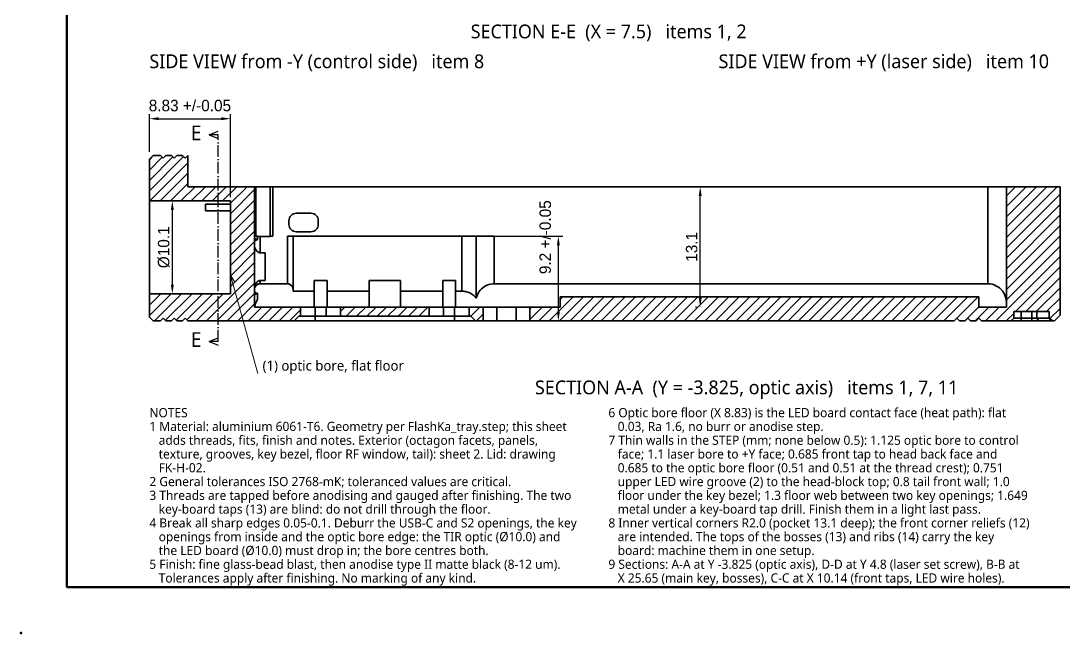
# Model space of a CAD drawing. Header units: millimetres. Extents: x 0 to 420, y 0 to 297.
# Drawn here: x 0 to 227.3, y 0 to 133.3 of the extents above; entities that cross this region are included whole.
import ezdxf

# ---------------------------------------------------------------- set-up
doc = ezdxf.new("R2010")
doc.units = ezdxf.units.MM
doc.linetypes.add('DASHDOT', pattern=[3.556, 2.54, -0.508, 0, -0.508])
for name, color, linetype, lineweight in [('BORDER', 7, 'Continuous', 50), ('CUTLINE', 1, 'DASHDOT', 25), ('DIM', 5, 'Continuous', 13), ('HATCH', 8, 'Continuous', 9), ('TEXT', 7, 'Continuous', 18), ('VISIBLE', 7, 'Continuous', 35)]:
    doc.layers.add(name, color=color, linetype=linetype, lineweight=lineweight)
doc.styles.add('OpenSans', font='OpenSans-Regular.ttf')
doc.dimstyles.new('FK', dxfattribs={"dimtxt": 2.5, "dimasz": 2, "dimexe": 1, "dimexo": 0.8, "dimgap": 0.6, "dimtad": 1, "dimdec": 3, "dimlfac": 0.5, "dimdsep": 46, "dimcen": 2.5, "dimclrd": 5, "dimclre": 5, "dimclrt": 7, "dimazin": 3, "dimtfac": 1, "dimtmove": 0, "dimatfit": 3})

msp = doc.modelspace()

# ---------------------------------------------------------------- linework, layer by layer
at = {"layer": 'BORDER'}
msp.add_lwpolyline([(10, 10), (410, 10), (410, 287), (10, 287)], close=True, dxfattribs=at)
msp.add_point((0, 0), dxfattribs=at)
at = {"layer": 'CUTLINE'}
for p, q in [((41, 108.5), (43, 109.3)), ((43, 108.5), (41, 108.5)), ((41, 108.5), (43, 107.7)), ((43, 63.5), (43, 108.5)), ((41, 63.5), (43, 64.3)), ((43, 63.5), (41, 63.5)), ((41, 63.5), (43, 62.7))]:
    msp.add_line(p, q, dxfattribs=at)
at = {"layer": 'DIM'}
for q in [(45.612, 76.1406), (51.66, 56.54), (46.6364, 76.4278)]:
    msp.add_line((45.66, 77.94), q, dxfattribs=at)
at = {"layer": 'HATCH'}
for p, q in [((28, 103.0725), (28.9275, 104)), ((28, 96.2843), (35.4579, 103.7421)), ((28, 98.547), (33.1265, 103.6735)), ((28, 100.8098), (30.7951, 103.6049)), ((28.0785, 94.1), (36.4, 102.4215)), ((30.3412, 94.1), (36.4, 100.1588)), ((32.604, 94.1), (36.4, 97.896)), ((34.8667, 94.1), (37.9667, 97.2)), ((37.1294, 94.1), (40.2294, 97.2)), ((39.3922, 94.1), (42.4922, 97.2)), ((41.6549, 94.1), (44.7549, 97.2)), ((43.9177, 94.1), (47.0177, 97.2)), ((45.66, 93.5796), (49.2804, 97.2)), ((45.66, 91.3169), (50.9, 96.5569)), ((214.7, 86.1257), (225.7743, 97.2)), ((214.7, 88.3885), (223.5115, 97.2)), ((214.7, 90.6512), (221.2488, 97.2)), ((214.7, 92.914), (218.986, 97.2)), ((214.7, 95.1767), (216.7233, 97.2)), ((214.7, 83.863), (226.4, 95.563)), ((45.66, 89.0541), (50.9, 94.2941)), ((214.7, 81.6003), (226.4, 93.3003)), ((45.66, 86.7914), (50.9, 92.0314)), ((214.7, 79.3375), (226.4, 91.0375)), ((45.66, 84.5286), (50.9, 89.7686)), ((214.7, 77.0748), (226.4, 88.7748)), ((45.66, 82.2659), (50.9, 87.5059)), ((214.7, 74.812), (226.4, 86.512)), ((45.66, 80.0031), (50.9, 85.2431)), ((214.7, 72.5493), (226.4, 84.2493)), ((45.66, 77.7404), (50.9, 82.9804)), ((212.4134, 68), (226.4, 81.9866)), ((45.66, 75.4777), (50.9, 80.7177)), ((216.6762, 70), (226.4, 79.7238)), ((40.4451, 68), (50.9, 78.4549)), ((218.9389, 70), (226.4, 77.4611)), ((42.7078, 68), (50.9, 76.1922)), ((221.2017, 70), (226.4, 75.1983)), ((28, 69.1314), (32.7686, 73.9)), ((28, 71.3941), (30.5059, 73.9)), ((28, 73.6569), (28.2431, 73.9)), ((29.1314, 68), (35.0314, 73.9)), ((31.4971, 68.1029), (37.2941, 73.9)), ((33.8284, 68.1716), (39.5569, 73.9)), ((36.1598, 68.2402), (41.8196, 73.9)), ((38.1823, 68), (44.0823, 73.9)), ((44.9706, 68), (50.9, 73.9294)), ((115.1156, 68), (120.3156, 73.2)), ((117.3783, 68), (122.5783, 73.2)), ((117.5, 72.6472), (118.0528, 73.2)), ((119.641, 68), (124.841, 73.2)), ((121.9038, 68), (127.1038, 73.2)), ((124.1665, 68), (129.3665, 73.2)), ((126.4293, 68), (131.6293, 73.2)), ((128.692, 68), (133.892, 73.2)), ((130.9547, 68), (136.1547, 73.2)), ((133.2175, 68), (138.4175, 73.2)), ((135.4802, 68), (140.6802, 73.2)), ((137.743, 68), (142.943, 73.2)), ((140.0057, 68), (145.2057, 73.2)), ((142.2685, 68), (147.4685, 73.2)), ((144.5312, 68), (149.7312, 73.2)), ((146.7939, 68), (151.9939, 73.2)), ((149.0567, 68), (154.2567, 73.2)), ((151.3194, 68), (156.5194, 73.2)), ((153.5822, 68), (158.7822, 73.2)), ((155.8449, 68), (161.0449, 73.2)), ((158.1076, 68), (163.3076, 73.2)), ((160.3704, 68), (165.5704, 73.2)), ((162.6331, 68), (167.8331, 73.2)), ((164.8959, 68), (170.0959, 73.2)), ((167.1586, 68), (172.3586, 73.2)), ((169.4214, 68), (174.6214, 73.2)), ((171.6841, 68), (176.8841, 73.2)), ((173.9468, 68), (179.1468, 73.2)), ((176.2096, 68), (181.4096, 73.2)), ((178.4723, 68), (183.6723, 73.2)), ((180.7351, 68), (185.9351, 73.2)), ((182.9978, 68), (188.1978, 73.2)), ((185.2605, 68), (190.4605, 73.2)), ((187.5233, 68), (192.7233, 73.2)), ((189.786, 68), (194.986, 73.2)), ((192.0488, 68), (197.2488, 73.2)), ((194.3115, 68), (199.5115, 73.2)), ((196.5743, 68), (201.7743, 73.2)), ((198.837, 68), (204.037, 73.2)), ((201.0997, 68), (206.2997, 73.2)), ((203.9312, 68.5688), (208.5625, 73.2)), ((223.4644, 70), (226.4, 72.9356)), ((47.2333, 68), (50.9, 71.6667)), ((49.496, 68), (52.496, 71)), ((51.7588, 68), (54.7588, 71)), ((54.0215, 68), (57.0215, 71)), ((56.2843, 68), (59.2843, 71)), ((69.6524, 70.0544), (70.598, 71)), ((70.8607, 69), (72.8607, 71)), ((73.1235, 69), (75.1235, 71)), ((75.3862, 69), (77.3862, 71)), ((77.6489, 69), (79.6489, 71)), ((79.9117, 69), (81.9117, 71)), ((82.1744, 69), (84.1744, 71)), ((84.4372, 69), (86.4372, 71)), ((86.6999, 69), (88.6999, 71)), ((97.6524, 70.9015), (97.7509, 71)), ((98.0136, 69), (100.0136, 71)), ((110.9, 68.3099), (113.5901, 71)), ((110.9, 70.5727), (111.3273, 71)), ((112.8528, 68), (115.8528, 71)), ((205.6252, 68), (208.7, 71.0748)), ((207.888, 68), (210.888, 71)), ((210.1507, 68), (213.1507, 71)), ((224.2037, 68.4765), (226.4, 70.6728)), ((58.547, 68), (60.9476, 70.4006)), ((99.2764, 68), (100.7, 69.4236)), ((214.6762, 68), (216.3, 69.6238))]:
    msp.add_line(p, q, dxfattribs=at)
at = {"layer": 'VISIBLE'}
for points in [[(28, 103.2), (28.8, 104)], [(28, 94.1), (28, 103.2)], [(28.8, 104), (30.4, 104)], [(30.4, 104), (31, 103.4)], [(31.6, 104), (31, 103.4)], [(31.6, 104), (32.8, 104)], [(32.8, 104), (33.4, 103.4)], [(34, 104), (33.4, 103.4)], [(34, 104), (35.2, 104)], [(35.2, 104), (35.8, 103.4)], [(36.4, 104), (35.8, 103.4)], [(36.4, 97.2), (36.4, 104)], [(50.9, 97.2), (36.4, 97.2)], [(50.9, 71), (50.9, 97.2)], [(51.1881, 97.2), (51.1489, 97.2), (51.1124, 97.2), (51.0787, 97.2), (51.0479, 97.2), (51.0199, 97.2), (50.9949, 97.2), (50.9727, 97.2), (50.9535, 97.2), (50.9371, 97.2), (50.9238, 97.2), (50.9134, 97.2), (50.906, 97.2), (50.9015, 97.2), (50.9, 97.2)], [(51.1881, 86.42), (51.1881, 97.2)], [(51.1881, 97.2), (51.3695, 97.2), (51.5731, 97.2), (51.7955, 97.2), (52.033, 97.2), (52.2816, 97.2), (52.5372, 97.2), (52.7955, 97.2), (53.0522, 97.2), (53.303, 97.2), (53.5438, 97.2), (53.7705, 97.2), (53.9793, 97.2), (54.1668, 97.2), (54.3298, 97.2)], [(54.3298, 86.42), (54.3298, 97.2)], [(54.9, 97.2), (54.8591, 97.2), (54.8183, 97.2), (54.7774, 97.2), (54.7366, 97.2), (54.6958, 97.2), (54.655, 97.2), (54.6142, 97.2), (54.5734, 97.2), (54.5327, 97.2), (54.4921, 97.2), (54.4514, 97.2), (54.4108, 97.2), (54.3703, 97.2), (54.3298, 97.2)], [(54.9, 86.42), (54.9, 97.2)], [(210.7, 97.2), (54.9, 97.2)], [(214.7, 97.2), (214.6748, 97.2), (214.5997, 97.2), (214.4755, 97.2), (214.3039, 97.2), (214.0869, 97.2), (213.8273, 97.2), (213.5284, 97.2), (213.194, 97.2), (212.8281, 97.2), (212.4355, 97.2), (212.0211, 97.2), (211.5901, 97.2), (211.1479, 97.2), (210.7, 97.2)], [(210.7, 97.2), (210.7, 76.0426)], [(214.7, 71), (214.7, 97.2)], [(226.4, 97.2), (214.7, 97.2)], [(226.4, 69.2), (226.4, 97.2)], [(45.66, 94.1), (28, 94.1)], [(28, 73.9), (28, 74.1532), (28, 74.9002), (28, 76.1035), (28, 77.7028), (28, 79.6178), (28, 81.7525), (28, 84), (28, 86.2475), (28, 88.3822), (28, 90.2972), (28, 91.8965), (28, 93.0998), (28, 93.8468), (28, 94.1)], [(45.66, 93.3624), (40.26, 93.3624)], [(40.26, 91.9624), (40.26, 93.3624)], [(40.26, 93.3624), (40.26, 93.2853), (40.26, 93.2045), (40.26, 93.1201), (40.26, 93.0321), (40.26, 92.9405), (40.26, 92.8454), (40.26, 92.7469), (40.26, 92.6448), (40.26, 92.5394), (40.26, 92.4305), (40.26, 92.3184), (40.26, 92.203), (40.26, 92.0843), (40.26, 91.9624)], [(45.64, 93.3624), (45.64, 92.7063)], [(45.66, 73.9), (45.66, 94.1)], [(45.66, 91.9624), (40.26, 91.9624)], [(45.66, 92.7063), (45.64, 92.7063)], [(58.4, 89.8), (58.4307, 90.1121), (58.5218, 90.4123), (58.6696, 90.6889), (58.8686, 90.9314), (59.1111, 91.1304), (59.3877, 91.2782), (59.6879, 91.3693), (60, 91.4)], [(60, 91.4), (63.2, 91.4)], [(63.2, 91.4), (63.5121, 91.3693), (63.8123, 91.2782), (64.0889, 91.1304), (64.3314, 90.9314), (64.5304, 90.6889), (64.6782, 90.4123), (64.7693, 90.1121), (64.8, 89.8)], [(58.4, 89.8), (58.4, 89)], [(60, 87.4), (59.6879, 87.4307), (59.3877, 87.5218), (59.1111, 87.6696), (58.8686, 87.8686), (58.6696, 88.1111), (58.5218, 88.3877), (58.4307, 88.6879), (58.4, 89)], [(64.8, 89), (64.7693, 88.6879), (64.6782, 88.3877), (64.5304, 88.1111), (64.3314, 87.8686), (64.0889, 87.6696), (63.8123, 87.5218), (63.5121, 87.4307), (63.2, 87.4)], [(64.8, 89.8), (64.8, 89)], [(51.5249, 86.4), (51.4408, 86.4), (51.3624, 86.4), (51.2898, 86.4), (51.223, 86.4), (51.1623, 86.4), (51.1078, 86.4), (51.0594, 86.4), (51.0173, 86.4), (50.9816, 86.4), (50.9523, 86.4), (50.9294, 86.4), (50.9131, 86.4), (50.9033, 86.4), (50.9, 86.4)], [(51.1881, 86.42), (51.1766, 86.42), (51.1652, 86.42), (51.1539, 86.42), (51.1428, 86.42), (51.1317, 86.42), (51.1208, 86.42), (51.11, 86.42), (51.0993, 86.42), (51.0888, 86.42), (51.0784, 86.42), (51.0681, 86.42), (51.0579, 86.42), (51.0479, 86.42), (51.0379, 86.42)], [(51.1881, 86.42), (51.1757, 86.42), (51.1634, 86.42), (51.1515, 86.42), (51.1398, 86.42), (51.1284, 86.42), (51.1173, 86.42), (51.1064, 86.42), (51.0958, 86.42), (51.0855, 86.42), (51.0754, 86.42), (51.0656, 86.42), (51.0561, 86.42), (51.0469, 86.42), (51.0379, 86.42)], [(51.0379, 86.4), (51.0379, 86.42)], [(51.5249, 85.6137), (51.5249, 86.4)], [(52.1, 86.38), (52.0572, 86.38), (52.0144, 86.38), (51.9717, 86.38), (51.9292, 86.38), (51.8869, 86.38), (51.8449, 86.38), (51.8032, 86.38), (51.7619, 86.38), (51.721, 86.38), (51.6806, 86.38), (51.6408, 86.38), (51.6015, 86.38), (51.5629, 86.38), (51.5249, 86.38)], [(52.1, 82.8199), (52.1, 86.38)], [(52.1, 86.38), (54.3, 86.38)], [(54.3, 86.42), (54.3022, 86.42), (54.3043, 86.42), (54.3065, 86.42), (54.3086, 86.42), (54.3108, 86.42), (54.3129, 86.42), (54.315, 86.42), (54.3172, 86.42), (54.3193, 86.42), (54.3214, 86.42), (54.3235, 86.42), (54.3256, 86.42), (54.3277, 86.42), (54.3298, 86.42)], [(54.3, 86.42), (54.3, 86.38)], [(54.9, 86.42), (54.8591, 86.42), (54.8183, 86.42), (54.7774, 86.42), (54.7366, 86.42), (54.6958, 86.42), (54.655, 86.42), (54.6142, 86.42), (54.5734, 86.42), (54.5327, 86.42), (54.4921, 86.42), (54.4514, 86.42), (54.4108, 86.42), (54.3703, 86.42), (54.3298, 86.42)], [(59.3, 86.4), (59.2925, 86.4), (59.2699, 86.4), (59.2327, 86.4), (59.1812, 86.4), (59.1161, 86.4), (59.0382, 86.4), (58.9485, 86.4), (58.8482, 86.4), (58.7384, 86.4), (58.6207, 86.4), (58.4963, 86.4), (58.367, 86.4), (58.2344, 86.4), (58.1, 86.4)], [(58.1, 76.0426), (58.1, 86.4)], [(96.1, 86.4), (59.3, 86.4)], [(59.3, 86.4), (59.3, 74.4426)], [(60, 87.4), (63.2, 87.4)], [(99.207, 86.4), (99.0408, 86.4), (98.8627, 86.4), (98.6735, 86.4), (98.4739, 86.4), (98.2647, 86.4), (98.0467, 86.4), (97.8209, 86.4), (97.5882, 86.4), (97.3495, 86.4), (97.1057, 86.4), (96.8578, 86.4), (96.6069, 86.4), (96.354, 86.4), (96.1, 86.4)], [(96.1, 74.4426), (96.1, 86.4)], [(99.207, 72.9618), (99.207, 86.4)], [(103.1, 86.4), (102.718, 86.4), (102.3396, 86.4), (101.968, 86.4), (101.6068, 86.4), (101.2593, 86.4), (100.9286, 86.4), (100.6177, 86.4), (100.3296, 86.4), (100.0667, 86.4), (99.8316, 86.4), (99.6263, 86.4), (99.4528, 86.4), (99.3126, 86.4), (99.207, 86.4)], [(103.1, 76.0426), (103.1, 86.4)], [(50.9113, 85.9), (50.9, 85.8926)], [(50.9, 85.1666), (50.9107, 85.25), (50.943, 85.3268), (51.0698, 85.456), (51.2697, 85.551), (51.5249, 85.6137)], [(50.9, 84.3166), (50.9232, 84.0918), (50.9894, 83.8579), (51.0938, 83.6223), (51.2327, 83.3933), (51.4043, 83.1803), (51.6081, 82.9979), (51.8433, 82.8682), (51.97, 82.8323), (52.1, 82.8199)], [(51.5249, 85.6137), (51.1153, 85.8184), (50.9828, 85.8787), (50.9113, 85.9)], [(53.2, 82.8199), (52.1, 82.8199)], [(53.2, 82.8199), (53.2, 76.7801)], [(50.9, 75.2834), (50.9232, 75.5082), (50.9894, 75.7421), (51.0938, 75.9777), (51.2327, 76.2067), (51.4043, 76.4197), (51.6081, 76.6021), (51.8433, 76.7318), (51.97, 76.7677), (52.1, 76.7801)], [(52.1, 76.0426), (51.9656, 76.0351), (51.833, 76.0126), (51.7037, 75.9753), (51.5793, 75.9238), (51.4616, 75.8587), (51.3518, 75.7808), (51.2515, 75.6912), (51.1618, 75.5908), (51.0839, 75.4811), (51.0188, 75.3633), (50.9673, 75.239), (50.9301, 75.1097), (50.9075, 74.977), (50.9, 74.8426)], [(53.2, 76.7801), (52.1, 76.7801)], [(52.1, 76.0426), (52.1, 76.7801)], [(52.1, 76.0426), (58.1, 76.0426)], [(59.3, 74.8426), (59.2925, 74.977), (59.2699, 75.1097), (59.2327, 75.239), (59.1812, 75.3633), (59.1161, 75.4811), (59.0382, 75.5908), (58.9485, 75.6912), (58.8482, 75.7808), (58.7384, 75.8587), (58.6207, 75.9238), (58.4963, 75.9753), (58.367, 76.0126), (58.2344, 76.0351), (58.1, 76.0426)], [(63.9, 71), (63.9, 76.8)], [(63.9, 76.8), (66.7, 76.8)], [(66.7, 71), (66.7, 76.8)], [(75.9, 71), (75.9, 76.8)], [(75.9, 76.8), (75.9852, 76.8), (76.2367, 76.8), (76.6418, 76.8), (77.1801, 76.8), (77.8248, 76.8), (78.5434, 76.8), (79.3, 76.8), (80.0566, 76.8), (80.7752, 76.8), (81.4199, 76.8), (81.9582, 76.8), (82.3633, 76.8), (82.6148, 76.8), (82.7, 76.8)], [(82.7, 71), (82.7, 76.8)], [(91.9, 71), (91.9, 76.8)], [(91.9, 76.8), (94.7, 76.8)], [(94.7, 71), (94.7, 76.8)], [(103.1, 76.0426), (102.718, 76.0244), (102.3396, 75.9697), (101.968, 75.8791), (101.6068, 75.7535), (101.2593, 75.594), (100.9286, 75.402), (100.6177, 75.1793), (100.3296, 74.9279), (100.0667, 74.6501), (99.8316, 74.3486), (99.6263, 74.0259), (99.4528, 73.6852), (99.3126, 73.3294), (99.207, 72.9618)], [(103.1, 76.0426), (210.7, 76.0426)], [(214.7, 72.0426), (214.6748, 72.4905), (214.5997, 72.9327), (214.4755, 73.3638), (214.3039, 73.7782), (214.0869, 74.1708), (213.8273, 74.5366), (213.5284, 74.8711), (213.194, 75.17), (212.8281, 75.4295), (212.4355, 75.6465), (212.0211, 75.8182), (211.5901, 75.9424), (211.1479, 76.0175), (210.7, 76.0426)], [(45.66, 73.9), (28, 73.9)], [(28, 68.8), (28, 73.9)], [(50.9, 74.4334), (50.9107, 74.35), (50.943, 74.2732), (51.0698, 74.144), (51.2697, 74.049), (51.5249, 73.9863)], [(50.9, 73.7074), (50.9113, 73.7)], [(50.9113, 73.7), (50.9829, 73.7213), (51.1153, 73.7817), (51.5249, 73.9863)], [(51.5249, 72.5894), (51.5249, 73.9863)], [(59.3, 74.4426), (63.9, 74.4426)], [(66.7, 74.4426), (75.9, 74.4426)], [(75.9, 71), (75.9, 74.4426)], [(82.7, 74.4426), (91.9, 74.4426)], [(94.7, 74.4426), (96.1, 74.4426)], [(99.207, 72.9618), (99.0408, 73.154), (98.8627, 73.3353), (98.6735, 73.5048), (98.4739, 73.6621), (98.2647, 73.8063), (98.0467, 73.937), (97.8209, 74.0535), (97.5882, 74.1555), (97.3495, 74.2425), (97.1057, 74.3142), (96.8578, 74.3702), (96.6069, 74.4104), (96.354, 74.4346), (96.1, 74.4426)], [(208.7, 73.2), (117.5, 73.2)], [(117.5, 71), (117.5, 73.2)], [(208.7, 71), (208.7, 73.2)], [(60.9476, 71), (50.9, 71)], [(51.5249, 72.5894), (51.461, 72.4856), (51.4004, 72.3798), (51.343, 72.2723), (51.2889, 72.163), (51.2381, 72.0522), (51.1908, 71.9398), (51.1469, 71.8261), (51.1064, 71.7111), (51.0695, 71.5949), (51.0362, 71.4776), (51.0065, 71.3594), (50.9803, 71.2403), (50.9578, 71.1205), (50.939, 71)], [(60.9476, 69), (60.9476, 71)], [(64.1, 71), (63.781, 71), (63.4651, 71), (63.1556, 71), (62.8555, 71), (62.5678, 71), (62.2953, 71), (62.0409, 71), (61.8069, 71), (61.5958, 71), (61.4097, 71), (61.2503, 71), (61.1194, 71), (61.0182, 71), (60.9476, 71)], [(66.5, 71), (64.1, 71)], [(64.1, 69), (64.1, 71)], [(69.6524, 71), (69.5818, 71), (69.4806, 71), (69.3497, 71), (69.1903, 71), (69.0042, 71), (68.7931, 71), (68.5591, 71), (68.3047, 71), (68.0322, 71), (67.7445, 71), (67.4444, 71), (67.1349, 71), (66.819, 71), (66.5, 71)], [(66.5, 69), (66.5, 71)], [(88.9476, 71), (69.6524, 71)], [(69.6524, 69), (69.6524, 71)], [(92.1, 71), (91.781, 71), (91.4651, 71), (91.1556, 71), (90.8555, 71), (90.5678, 71), (90.2953, 71), (90.0409, 71), (89.8069, 71), (89.5958, 71), (89.4097, 71), (89.2503, 71), (89.1194, 71), (89.0182, 71), (88.9476, 71)], [(88.9476, 69), (88.9476, 71)], [(94.5, 71), (92.1, 71)], [(92.1, 69), (92.1, 71)], [(97.6524, 71), (97.5818, 71), (97.4806, 71), (97.3497, 71), (97.1903, 71), (97.0042, 71), (96.7931, 71), (96.5591, 71), (96.3047, 71), (96.0322, 71), (95.7445, 71), (95.4444, 71), (95.1349, 71), (94.819, 71), (94.5, 71)], [(94.5, 69), (94.5, 71)], [(100.7, 71), (97.6524, 71)], [(97.6524, 69), (97.6524, 71)], [(103.7, 71), (103.3641, 71), (103.0324, 71), (102.7092, 71), (102.3983, 71), (102.1039, 71), (101.8295, 71), (101.5787, 71), (101.3545, 71), (101.1598, 71), (100.9971, 71), (100.8684, 71), (100.7752, 71), (100.7189, 71), (100.7, 71)], [(100.7, 68), (100.7, 71)], [(107.9, 71), (103.7, 71)], [(103.7, 68), (103.7, 71)], [(110.9, 71), (110.8811, 71), (110.8248, 71), (110.7316, 71), (110.6029, 71), (110.4402, 71), (110.2455, 71), (110.0213, 71), (109.7705, 71), (109.4961, 71), (109.2017, 71), (108.8908, 71), (108.5676, 71), (108.2359, 71), (107.9, 71)], [(107.9, 68), (107.9, 71)], [(117.5, 71), (110.9, 71)], [(110.9, 68), (110.9, 71)], [(208.7, 71), (214.7, 71)], [(214.7, 71), (208.7, 71)], [(28.8, 68), (28, 68.8)], [(31, 68.6), (30.4, 68)], [(31, 68.6), (31.6, 68)], [(33.4, 68.6), (32.8, 68)], [(33.4, 68.6), (34, 68)], [(35.8, 68.6), (35.2, 68)], [(35.8, 68.6), (36.4, 68)], [(60.5592, 69), (60.4947, 68.9366), (60.4292, 68.8721), (60.3625, 68.8064), (60.2946, 68.7395), (60.2255, 68.6714), (60.1552, 68.602), (60.0837, 68.5314), (60.0109, 68.4595), (59.9368, 68.3863), (59.8614, 68.3118), (59.7846, 68.2359), (59.7065, 68.1587), (59.627, 68.0801), (59.5462, 68)], [(60.9476, 69), (60.5592, 69)], [(64.1, 69), (63.781, 69), (63.4651, 69), (63.1556, 69), (62.8555, 69), (62.5678, 69), (62.2953, 69), (62.0409, 69), (61.8069, 69), (61.5958, 69), (61.4097, 69), (61.2503, 69), (61.1194, 69), (61.0182, 69), (60.9476, 69)], [(64.1, 69), (66.5, 69)], [(64.1, 69), (64.1, 68)], [(69.6524, 69), (69.5818, 69), (69.4806, 69), (69.3497, 69), (69.1903, 69), (69.0042, 69), (68.7931, 69), (68.5591, 69), (68.3047, 69), (68.0322, 69), (67.7445, 69), (67.4444, 69), (67.1349, 69), (66.819, 69), (66.5, 69)], [(88.9476, 69), (69.6524, 69)], [(92.1, 69), (91.781, 69), (91.4651, 69), (91.1556, 69), (90.8555, 69), (90.5678, 69), (90.2953, 69), (90.0409, 69), (89.8069, 69), (89.5958, 69), (89.4097, 69), (89.2503, 69), (89.1194, 69), (89.0182, 69), (88.9476, 69)], [(92.1, 69), (94.5, 69)], [(97.6524, 69), (97.5818, 69), (97.4806, 69), (97.3497, 69), (97.1903, 69), (97.0042, 69), (96.7931, 69), (96.5591, 69), (96.3047, 69), (96.0322, 69), (95.7445, 69), (95.4444, 69), (95.1349, 69), (94.819, 69), (94.5, 69)], [(94.5, 69), (94.5, 68)], [(98.0408, 69), (97.6524, 69)], [(99.0538, 68), (98.973, 68.0801), (98.8935, 68.1587), (98.8154, 68.2359), (98.7386, 68.3118), (98.6632, 68.3863), (98.5891, 68.4595), (98.5163, 68.5314), (98.4448, 68.602), (98.3745, 68.6714), (98.3054, 68.7395), (98.2375, 68.8064), (98.1708, 68.8721), (98.1053, 68.9366), (98.0408, 69)], [(203.9, 68.6), (203.3, 68)], [(203.9, 68.6), (204.5, 68)], [(206.3, 68.6), (205.7, 68)], [(206.3, 68.6), (206.9, 68)], [(208.7, 68.6), (208.1, 68)], [(208.7, 68.6), (209.3, 68)], [(215.7, 68), (216.3, 68.6)], [(216.3, 68.6), (216.3, 70)], [(224.0497, 70), (216.3, 70)], [(216.3, 70), (216.7321, 70), (217.2767, 70), (217.9146, 70), (218.6229, 70), (219.3766, 70), (220.149, 70), (220.9124, 70), (221.6399, 70), (222.3056, 70), (222.8859, 70), (223.36, 70), (223.7113, 70), (223.9272, 70), (224, 70)], [(216.3, 70), (216.3, 69.9869), (216.3, 69.9736), (216.3, 69.9602), (216.3, 69.9465), (216.3, 69.9327), (216.3, 69.9187), (216.3, 69.9045), (216.3, 69.8901), (216.3, 69.8756), (216.3, 69.8608), (216.3, 69.8459), (216.3, 69.8308), (216.3, 69.8155), (216.3, 69.8)], [(216.3, 68.6), (216.3, 69.8)], [(217.9, 68.6), (217.7209, 68.6), (217.544, 68.6), (217.3716, 68.6), (217.2058, 68.6), (217.0487, 68.6), (216.9024, 68.6), (216.7686, 68.6), (216.6491, 68.6), (216.5452, 68.6), (216.4584, 68.6), (216.3898, 68.6), (216.3401, 68.6), (216.3101, 68.6), (216.3, 68.6)], [(217.9, 68.6), (217.9, 70)], [(220.2373, 68.6), (217.9, 68.6)], [(217.9, 68.6), (217.9, 68)], [(220.2373, 68.6), (220.2373, 70)], [(221.3686, 68.6), (221.3034, 68.6), (221.2348, 68.6), (221.1631, 68.6), (221.0885, 68.6), (221.0112, 68.6), (220.9315, 68.6), (220.8496, 68.6), (220.7657, 68.6), (220.6802, 68.6), (220.5933, 68.6), (220.5053, 68.6), (220.4164, 68.6), (220.327, 68.6), (220.2373, 68.6)], [(220.2373, 68.6), (220.2373, 68)], [(221.3686, 68.6), (221.3686, 70)], [(224.0314, 68.6), (221.3686, 68.6)], [(221.3686, 68.6), (221.7929, 68)], [(224.0497, 70), (224.0484, 70), (224.0471, 70), (224.0458, 70), (224.0445, 70), (224.0432, 70), (224.0419, 70), (224.0406, 70), (224.0393, 70), (224.038, 70), (224.0366, 70), (224.0353, 70), (224.034, 70), (224.0327, 70), (224.0314, 70)], [(224.0314, 68.6), (224.0314, 70)], [(224.0497, 68.6), (224.0484, 68.6), (224.0471, 68.6), (224.0458, 68.6), (224.0445, 68.6), (224.0432, 68.6), (224.0419, 68.6), (224.0406, 68.6), (224.0393, 68.6), (224.038, 68.6), (224.0366, 68.6), (224.0353, 68.6), (224.034, 68.6), (224.0327, 68.6), (224.0314, 68.6)], [(224.0314, 68.6), (224.4556, 68)], [(224.0497, 70), (224.0497, 68.6)], [(224.7978, 68), (224.7359, 68.0532), (224.6755, 68.1047), (224.6165, 68.1544), (224.5589, 68.2025), (224.5026, 68.249), (224.4476, 68.2939), (224.3939, 68.3372), (224.3415, 68.379), (224.2901, 68.4194), (224.24, 68.4583), (224.1909, 68.4957), (224.1428, 68.5318), (224.0958, 68.5666), (224.0497, 68.6)], [(225.2, 68), (226.4, 69.2)], [(30.4, 68), (28.8, 68)], [(32.8, 68), (31.6, 68)], [(35.2, 68), (34, 68)], [(59.5462, 68), (36.4, 68)], [(59.5462, 68), (59.6361, 68), (59.7725, 68), (59.9539, 68), (60.1786, 68), (60.444, 68), (60.7475, 68), (61.0859, 68), (61.4556, 68), (61.8529, 68), (62.2736, 68), (62.7133, 68), (63.1674, 68), (63.6313, 68), (64.1, 68)], [(64.1, 68), (94.5, 68)], [(94.5, 68), (94.9687, 68), (95.4326, 68), (95.8867, 68), (96.3264, 68), (96.7471, 68), (97.1444, 68), (97.5141, 68), (97.8525, 68), (98.156, 68), (98.4214, 68), (98.6461, 68), (98.8275, 68), (98.9639, 68), (99.0538, 68)], [(100.7, 68), (99.0538, 68)], [(103.7, 68), (103.3641, 68), (103.0324, 68), (102.7092, 68), (102.3983, 68), (102.1039, 68), (101.8295, 68), (101.5787, 68), (101.3545, 68), (101.1598, 68), (100.9971, 68), (100.8684, 68), (100.7752, 68), (100.7189, 68), (100.7, 68)], [(107.9, 68), (103.7, 68)], [(110.9, 68), (110.8811, 68), (110.8248, 68), (110.7316, 68), (110.6029, 68), (110.4402, 68), (110.2455, 68), (110.0213, 68), (109.7705, 68), (109.4961, 68), (109.2017, 68), (108.8908, 68), (108.5676, 68), (108.2359, 68), (107.9, 68)], [(203.3, 68), (110.9, 68)], [(205.7, 68), (204.5, 68)], [(208.1, 68), (206.9, 68)], [(215.7, 68), (209.3, 68)], [(215.7, 68), (215.7138, 68), (215.7552, 68), (215.8235, 68), (215.9179, 68), (216.0372, 68), (216.18, 68), (216.3444, 68), (216.5283, 68), (216.7295, 68), (216.9455, 68), (217.1734, 68), (217.4105, 68), (217.6537, 68), (217.9, 68)], [(217.9, 68), (220.2373, 68)], [(220.2373, 68), (220.3606, 68), (220.4836, 68), (220.6058, 68), (220.7268, 68), (220.8463, 68), (220.9639, 68), (221.0792, 68), (221.1918, 68), (221.3014, 68), (221.4077, 68), (221.5103, 68), (221.6089, 68), (221.7032, 68), (221.7929, 68)], [(221.7929, 68), (224.4556, 68)], [(224.4556, 68), (224.4837, 68), (224.5113, 68), (224.5383, 68), (224.5648, 68), (224.5907, 68), (224.6161, 68), (224.6409, 68), (224.6651, 68), (224.6887, 68), (224.7118, 68), (224.7342, 68), (224.756, 68), (224.7773, 68), (224.7978, 68)], [(225.2, 68), (224.7978, 68)]]:
    msp.add_lwpolyline(points, dxfattribs=at)

# ---------------------------------------------------------------- texts
at = {"layer": 'TEXT', "style": 'OpenSans'}
for s, height, p in [('SECTION E-E  (X = 7.5)   items 1, 2', 3, (98, 129.5)), ('SIDE VIEW from -Y (control side)   item 8', 3, (28, 123)), ('SIDE VIEW from +Y (laser side)   item 10', 3, (152, 123)), ('E', 3.2, (37.0326, 107.316)), ('E', 3.2, (37.0326, 62.316)), ('(1) optic bore, flat floor', 2.2, (52.66, 57.14)), ('SECTION A-A  (Y = -3.825, optic axis)   items 1, 7, 11', 3, (112, 52)), ('NOTES', 2, (28, 47)), ('6 Optic bore floor (X 8.83) is the LED board contact face (heat path): flat', 2, (128, 47)), ('1 Material: aluminium 6061-T6. Geometry per FlashKa_tray.step; this sheet', 2, (28, 44)), ('   0.03, Ra 1.6, no burr or anodise step.', 2, (128, 44)), ('   adds threads, fits, finish and notes. Exterior (octagon facets, panels,', 2, (28, 41)), ('7 Thin walls in the STEP (mm; none below 0.5): 1.125 optic bore to control', 2, (128, 41)), ('   texture, grooves, key bezel, floor RF window, tail): sheet 2. Lid: drawing', 2, (28, 38)), ('   face; 1.1 laser bore to +Y face; 0.685 front tap to head back face and', 2, (128, 38)), ('   FK-H-02.', 2, (28, 35)), ('   0.685 to the optic bore floor (0.51 and 0.51 at the thread crest); 0.751', 2, (128, 35)), ('2 General tolerances ISO 2768-mK; toleranced values are critical.', 2, (28, 32)), ('   upper LED wire groove (2) to the head-block top; 0.8 tail front wall; 1.0', 2, (128, 32)), ('3 Threads are tapped before anodising and gauged after finishing. The two', 2, (28, 29)), ('   floor under the key bezel; 1.3 floor web between two key openings; 1.649', 2, (128, 29)), ('   key-board taps (13) are blind: do not drill through the floor.', 2, (28, 26)), ('   metal under a key-board tap drill. Finish them in a light last pass.', 2, (128, 26)), ('4 Break all sharp edges 0.05-0.1. Deburr the USB-C and S2 openings, the key', 2, (28, 23)), ('8 Inner vertical corners R2.0 (pocket 13.1 deep); the front corner reliefs (12)', 2, (128, 23)), ('   openings from inside and the optic bore edge: the TIR optic (Ø10.0) and', 2, (28, 20)), ('   are intended. The tops of the bosses (13) and ribs (14) carry the key', 2, (128, 20)), ('   the LED board (Ø10.0) must drop in; the bore centres both.', 2, (28, 17)), ('   board: machine them in one setup.', 2, (128, 17)), ('5 Finish: fine glass-bead blast, then anodise type II matte black (8-12 um).', 2, (28, 14)), ('9 Sections: A-A at Y -3.825 (optic axis), D-D at Y 4.8 (laser set screw), B-B at', 2, (128, 14)), ('   Tolerances apply after finishing. No marking of any kind.', 2, (28, 11)), ('   X 25.65 (main key, bosses), C-C at X 10.14 (front taps, LED wire holes).', 2, (128, 11))]:
    msp.add_text(s, height=height, dxfattribs=at).set_placement(p)

# ---------------------------------------------------------------- dimensions: what is measured, and where the dimension line sits
at = {"layer": 'DIM'}
msp.add_linear_dim(base=(28, 112), p1=(28, 104), p2=(45.66, 94.1), text='<> +/-0.05', dimstyle='FK', dxfattribs=at).render()
msp.add_linear_dim(base=(148, 71), p1=(148, 71), p2=(148, 97.2), angle=90, dimstyle='FK', dxfattribs=at).render()
msp.add_linear_dim(base=(33, 73.9), p1=(33, 73.9), p2=(33, 94.1), angle=90, text='%%c<>', dimstyle='FK', dxfattribs=at).render()
msp.add_linear_dim(base=(117.1, 68), p1=(99.1, 68), p2=(99.1, 86.4), angle=90, location=(114.25, 86.2), text='<> +/-0.05', dimstyle='FK', override={"dimtmove": 2}, dxfattribs=at).render()

doc.saveas('drawing.dxf')
